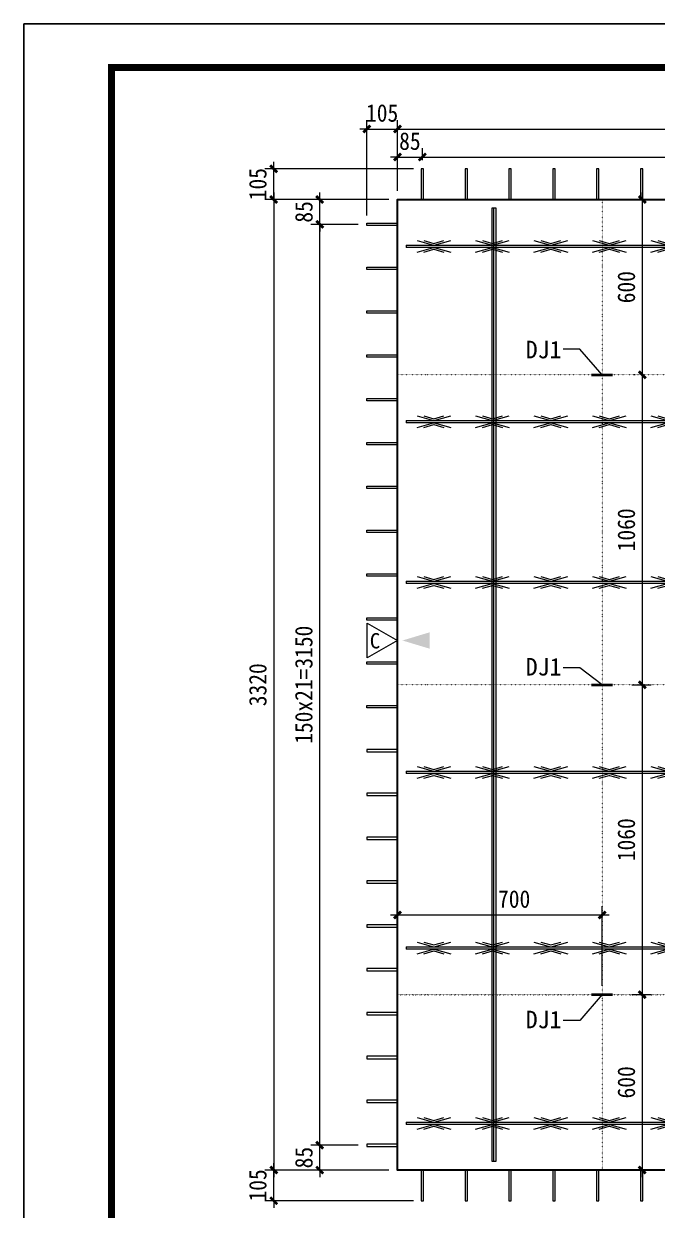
# Model space of a CAD drawing. Header units: millimetres. Extents: x 0 to 12600, y 0 to 8910.
# Drawn here: x 0 to 2167, y 4851 to 8910 of the extents above; entities that cross this region are included whole.
import ezdxf
from ezdxf.enums import TextEntityAlignment as Align

# ---------------------------------------------------------------- set-up
doc = ezdxf.new("R2010")
doc.units = ezdxf.units.MM
doc.linetypes.add('DOT', pattern=[0.25, 0, -0.25])
for name, color, linetype in [('ERECTIONMARK', 8, 'Continuous'), ('图框2', 1, 'Continuous'), ('图框线', 7, 'Continuous'), ('桁架', 4, 'Continuous'), ('钢筋', 7, 'Continuous')]:
    doc.layers.add(name, color=color, linetype=linetype)
for name, color, linetype, lineweight in [('YG-标注', 151, 'Continuous', 15), ('YZ-文字', 4, 'Continuous', 13), ('YZ-符号', 96, 'Continuous', 9), ('轮廓线', 2, 'Continuous', 13)]:
    doc.layers.add(name, color=color, linetype=linetype, lineweight=lineweight)
doc.styles.add('YZ-样式 2', font='simhei.ttf', dxfattribs={"width": 0.9})
doc.styles.add('图签-黑体', font='simhei.ttf')
doc.styles.add('黑体', font='simhei.ttf')
doc.dimstyles.new('m_sc-10', dxfattribs={"dimtxt": 65, "dimasz": 30, "dimexe": 20, "dimexo": 30, "dimgap": 20, "dimtad": 1, "dimdec": 0, "dimzin": 1, "dimdsep": 46, "dimtxsty": '黑体', "dimblk": 'ARCHTICK', "dimcen": 250, "dimdle": 10, "dimclrd": 256, "dimclre": 256, "dimclrt": 7, "dimazin": 0, "dimtfac": 1, "dimtdec": 0, "dimtix": 1, "dimtmove": 2, "dimatfit": 2, "dimldrblk": 'ARCHTICK', "dimfxl": 1, "dimlwd": -1, "dimlwe": -1, "dimarcsym": 0})
doc.dimstyles.new('YZ-30', dxfattribs={"dimscale": 30, "dimtxt": 2, "dimasz": 0.8, "dimexe": 1, "dimexo": 1, "dimgap": 0.8, "dimtad": 1, "dimdec": 0, "dimzin": 1, "dimdsep": 46, "dimtxsty": 'YZ-样式 2', "dimblk": 'ARCHTICK', "dimcen": 250, "dimdle": 0.8, "dimclrd": 151, "dimclre": 151, "dimclrt": 7, "dimazin": 0, "dimtfac": 1, "dimtdec": 0, "dimtix": 1, "dimtmove": 2, "dimatfit": 2, "dimldrblk": 'ARCHTICK', "dimfxl": 1, "dimlwd": 9, "dimlwe": 9, "dimarcsym": 0})

# ---------------------------------------------------------------- blocks, each defined once
blk = doc.blocks.new('_ArchTick')
at = {"color": 0, "linetype": 'ByBlock', "const_width": 0.4}
blk.add_lwpolyline([(-0.5, -0.5), (0.5, 0.5)], dxfattribs=at)
blk = doc.blocks.new('*D65')
at = {"layer": 'Defpoints', "color": 0, "ltscale": 30, "transparency": 16777216}
for p in [(1278.5, 8308.8), (855.2, 4988.8), (1278.5, 4988.8)]:
    blk.add_point(p, dxfattribs=at)
at = {"layer": 'YG-标注', "color": 151, "lineweight": 9, "ltscale": 30, "transparency": 16777216}
for p, q in [((855.2, 8332.8), (855.2, 4964.8)), ((1248.5, 8308.8), (825.2, 8308.8)), ((1248.5, 4988.8), (825.2, 4988.8))]:
    blk.add_line(p, q, dxfattribs=at)
at = {"layer": 'YG-标注', "color": 151, "lineweight": 9, "ltscale": 30, "transparency": 16777216, "xscale": 24, "yscale": 24, "zscale": 24}
for p, rotation in [((855.2, 8308.8), 90), ((855.2, 4988.8), 270)]:
    blk.add_blockref('_ArchTick', p, dxfattribs=dict(at, rotation=rotation))
at = {"layer": 'YG-标注', "color": 7, "lineweight": 9, "ltscale": 30, "transparency": 16777216, "insert": (800.9, 6648.8), "char_height": 60, "attachment_point": 5, "rotation": 90, "style": 'YZ-样式 2'}
blk.add_mtext('3320', dxfattribs=at)
blk = doc.blocks.new('*D66')
at = {"layer": 'Defpoints', "color": 0, "ltscale": 30, "transparency": 16777216}
for p in [(855.2, 8413.8), (1363.5, 8413.8), (1278.5, 8308.8)]:
    blk.add_point(p, dxfattribs=at)
at = {"layer": 'YG-标注', "color": 151, "lineweight": 9, "ltscale": 30, "transparency": 16777216}
for p, q in [((1333.5, 8413.8), (825.2, 8413.8)), ((855.2, 8413.8), (855.2, 8437.8)), ((855.2, 8308.8), (855.2, 8413.8)), ((1248.5, 8308.8), (825.2, 8308.8)), ((855.2, 8308.8), (855.2, 8284.8))]:
    blk.add_line(p, q, dxfattribs=at)
at = {"layer": 'YG-标注', "color": 151, "lineweight": 9, "ltscale": 30, "transparency": 16777216, "xscale": 24, "yscale": 24, "zscale": 24}
for p, rotation in [((855.2, 8413.8), 270), ((855.2, 8308.8), 90)]:
    blk.add_blockref('_ArchTick', p, dxfattribs=dict(at, rotation=rotation))
at = {"layer": 'YG-标注', "color": 7, "lineweight": 9, "ltscale": 30, "transparency": 16777216, "insert": (800.9, 8361.3), "char_height": 60, "attachment_point": 5, "rotation": 90, "style": 'YZ-样式 2'}
blk.add_mtext('105', dxfattribs=at)
blk = doc.blocks.new('*D67')
at = {"layer": 'Defpoints', "color": 0, "ltscale": 30, "transparency": 16777216}
for p in [(855.2, 4988.8), (1278.5, 4988.8), (1363.5, 4883.8)]:
    blk.add_point(p, dxfattribs=at)
at = {"layer": 'YG-标注', "color": 151, "lineweight": 9, "ltscale": 30, "transparency": 16777216}
for p, q in [((855.2, 4988.8), (855.2, 5012.8)), ((1248.5, 4988.8), (825.2, 4988.8)), ((855.2, 4883.8), (855.2, 4988.8)), ((1333.5, 4883.8), (825.2, 4883.8)), ((855.2, 4883.8), (855.2, 4859.8))]:
    blk.add_line(p, q, dxfattribs=at)
at = {"layer": 'YG-标注', "color": 151, "lineweight": 9, "ltscale": 30, "transparency": 16777216, "xscale": 24, "yscale": 24, "zscale": 24}
for p, rotation in [((855.2, 4988.8), 270), ((855.2, 4883.8), 90)]:
    blk.add_blockref('_ArchTick', p, dxfattribs=dict(at, rotation=rotation))
at = {"layer": 'YG-标注', "color": 7, "lineweight": 9, "ltscale": 30, "transparency": 16777216, "insert": (800.9, 4936.3), "char_height": 60, "attachment_point": 5, "rotation": 90, "style": 'YZ-样式 2'}
blk.add_mtext('105', dxfattribs=at)
blk = doc.blocks.new('*D68')
at = {"layer": 'Defpoints', "color": 0, "ltscale": 30, "transparency": 16777216}
for p in [(1012.5, 8223.8), (1173.5, 8223.8), (1173.5, 5073.8)]:
    blk.add_point(p, dxfattribs=at)
at = {"layer": 'YG-标注', "color": 151, "lineweight": 9, "ltscale": 30, "transparency": 16777216}
for p, q in [((1012.5, 5049.8), (1012.5, 8247.8)), ((1143.5, 8223.8), (982.5, 8223.8)), ((1143.5, 5073.8), (982.5, 5073.8))]:
    blk.add_line(p, q, dxfattribs=at)
at = {"layer": 'YG-标注', "color": 151, "lineweight": 9, "ltscale": 30, "transparency": 16777216, "xscale": 24, "yscale": 24, "zscale": 24}
for p, rotation in [((1012.5, 8223.8), 90), ((1012.5, 5073.8), 270)]:
    blk.add_blockref('_ArchTick', p, dxfattribs=dict(at, rotation=rotation))
at = {"layer": 'YG-标注', "color": 7, "lineweight": 9, "ltscale": 30, "transparency": 16777216, "insert": (958.2, 6648.8), "char_height": 60, "attachment_point": 5, "rotation": 90, "style": 'YZ-样式 2'}
blk.add_mtext('150x21=3150', dxfattribs=at)
blk = doc.blocks.new('*D69')
at = {"layer": 'Defpoints', "color": 0, "ltscale": 30, "transparency": 16777216}
for p in [(1012.5, 8308.8), (1278.5, 8308.8), (1173.5, 8223.8)]:
    blk.add_point(p, dxfattribs=at)
at = {"layer": 'YG-标注', "color": 151, "lineweight": 9, "ltscale": 30, "transparency": 16777216}
for p, q in [((1012.5, 8308.8), (1012.5, 8332.8)), ((1248.5, 8308.8), (982.5, 8308.8)), ((1012.5, 8223.8), (1012.5, 8308.8)), ((1143.5, 8223.8), (982.5, 8223.8)), ((1012.5, 8223.8), (1012.5, 8199.8))]:
    blk.add_line(p, q, dxfattribs=at)
at = {"layer": 'YG-标注', "color": 151, "lineweight": 9, "ltscale": 30, "transparency": 16777216, "xscale": 24, "yscale": 24, "zscale": 24}
for p, rotation in [((1012.5, 8308.8), 270), ((1012.5, 8223.8), 90)]:
    blk.add_blockref('_ArchTick', p, dxfattribs=dict(at, rotation=rotation))
at = {"layer": 'YG-标注', "color": 7, "lineweight": 9, "ltscale": 30, "transparency": 16777216, "insert": (958.5, 8266.3), "char_height": 60, "attachment_point": 5, "rotation": 90, "style": 'YZ-样式 2'}
blk.add_mtext('85', dxfattribs=at)
blk = doc.blocks.new('*D70')
at = {"layer": 'Defpoints', "color": 0, "ltscale": 30, "transparency": 16777216}
for p in [(1012.5, 5073.8), (1173.5, 5073.8), (1278.5, 4988.8)]:
    blk.add_point(p, dxfattribs=at)
at = {"layer": 'YG-标注', "color": 151, "lineweight": 9, "ltscale": 30, "transparency": 16777216}
for p, q in [((1143.5, 5073.8), (982.5, 5073.8)), ((1012.5, 5073.8), (1012.5, 5097.8)), ((1012.5, 4988.8), (1012.5, 5073.8)), ((1248.5, 4988.8), (982.5, 4988.8)), ((1012.5, 4988.8), (1012.5, 4964.8))]:
    blk.add_line(p, q, dxfattribs=at)
at = {"layer": 'YG-标注', "color": 151, "lineweight": 9, "ltscale": 30, "transparency": 16777216, "xscale": 24, "yscale": 24, "zscale": 24}
for p, rotation in [((1012.5, 5073.8), 270), ((1012.5, 4988.8), 90)]:
    blk.add_blockref('_ArchTick', p, dxfattribs=dict(at, rotation=rotation))
at = {"layer": 'YG-标注', "color": 7, "lineweight": 9, "ltscale": 30, "transparency": 16777216, "insert": (958.5, 5031.3), "char_height": 60, "attachment_point": 5, "rotation": 90, "style": 'YZ-样式 2'}
blk.add_mtext('85', dxfattribs=at)
blk = doc.blocks.new('*D71')
at = {"layer": 'Defpoints', "color": 0, "ltscale": 30, "transparency": 16777216}
for p in [(1278.5, 8549.9), (1278.5, 8308.8), (1173.5, 8223.8)]:
    blk.add_point(p, dxfattribs=at)
at = {"layer": 'YG-标注', "color": 151, "lineweight": 9, "ltscale": 30, "transparency": 16777216}
for p, q in [((1173.5, 8253.8), (1173.5, 8579.9)), ((1278.5, 8338.8), (1278.5, 8579.9)), ((1173.5, 8549.9), (1149.5, 8549.9)), ((1173.5, 8549.9), (1278.5, 8549.9)), ((1278.5, 8549.9), (1302.5, 8549.9))]:
    blk.add_line(p, q, dxfattribs=at)
at = {"layer": 'YG-标注', "color": 151, "lineweight": 9, "ltscale": 30, "transparency": 16777216, "xscale": 24, "yscale": 24, "zscale": 24}
blk.add_blockref('_ArchTick', (1173.5, 8549.9), dxfattribs=at)
at = {"layer": 'YG-标注', "color": 151, "lineweight": 9, "ltscale": 30, "transparency": 16777216, "xscale": 24, "yscale": 24, "zscale": 24, "rotation": 180}
blk.add_blockref('_ArchTick', (1278.5, 8549.9), dxfattribs=at)
at = {"layer": 'YG-标注', "color": 7, "ltscale": 30, "transparency": 16777216, "insert": (1226, 8604.3), "char_height": 60, "attachment_point": 5, "style": 'YZ-样式 2'}
blk.add_mtext('105', dxfattribs=at)
blk = doc.blocks.new('*D72')
at = {"layer": 'Defpoints', "color": 0, "ltscale": 30, "transparency": 16777216}
for p in [(1363.5, 8454.1), (1363.5, 8413.8), (1278.5, 8308.8)]:
    blk.add_point(p, dxfattribs=at)
at = {"layer": 'YG-标注', "color": 151, "lineweight": 9, "ltscale": 30, "transparency": 16777216}
for p, q in [((1278.5, 8338.8), (1278.5, 8484.1)), ((1363.5, 8443.8), (1363.5, 8484.1)), ((1278.5, 8454.1), (1254.5, 8454.1)), ((1278.5, 8454.1), (1363.5, 8454.1)), ((1363.5, 8454.1), (1387.5, 8454.1))]:
    blk.add_line(p, q, dxfattribs=at)
at = {"layer": 'YG-标注', "color": 151, "lineweight": 9, "ltscale": 30, "transparency": 16777216, "xscale": 24, "yscale": 24, "zscale": 24}
blk.add_blockref('_ArchTick', (1278.5, 8454.1), dxfattribs=at)
at = {"layer": 'YG-标注', "color": 151, "lineweight": 9, "ltscale": 30, "transparency": 16777216, "xscale": 24, "yscale": 24, "zscale": 24, "rotation": 180}
blk.add_blockref('_ArchTick', (1363.5, 8454.1), dxfattribs=at)
at = {"layer": 'YG-标注', "color": 7, "ltscale": 30, "transparency": 16777216, "insert": (1321, 8508.1), "char_height": 60, "attachment_point": 5, "style": 'YZ-样式 2'}
blk.add_mtext('85', dxfattribs=at)
blk = doc.blocks.new('*D73')
at = {"layer": 'Defpoints', "color": 0, "ltscale": 30, "transparency": 16777216}
for p in [(4898.5, 8549.9), (1278.5, 8308.8), (4898.5, 8308.8)]:
    blk.add_point(p, dxfattribs=at)
at = {"layer": 'YG-标注', "color": 151, "lineweight": 9, "ltscale": 30, "transparency": 16777216}
for p, q in [((1278.5, 8338.8), (1278.5, 8579.9)), ((4898.5, 8338.8), (4898.5, 8579.9)), ((1254.5, 8549.9), (4922.5, 8549.9))]:
    blk.add_line(p, q, dxfattribs=at)
at = {"layer": 'YG-标注', "color": 151, "lineweight": 9, "ltscale": 30, "transparency": 16777216, "xscale": 24, "yscale": 24, "zscale": 24, "rotation": 180}
blk.add_blockref('_ArchTick', (1278.5, 8549.9), dxfattribs=at)
at = {"layer": 'YG-标注', "color": 151, "lineweight": 9, "ltscale": 30, "transparency": 16777216, "xscale": 24, "yscale": 24, "zscale": 24}
blk.add_blockref('_ArchTick', (4898.5, 8549.9), dxfattribs=at)
at = {"layer": 'YG-标注', "color": 7, "lineweight": 9, "ltscale": 30, "transparency": 16777216, "insert": (3088.5, 8604.3), "char_height": 60, "attachment_point": 5, "style": 'YZ-样式 2'}
blk.add_mtext('3620', dxfattribs=at)
blk = doc.blocks.new('*D76')
at = {"layer": 'Defpoints', "color": 0, "ltscale": 30, "transparency": 16777216}
for p in [(4813.5, 8454.1), (1363.5, 8413.8), (4813.5, 8413.8)]:
    blk.add_point(p, dxfattribs=at)
at = {"layer": 'YG-标注', "color": 151, "lineweight": 9, "ltscale": 30, "transparency": 16777216}
for p, q in [((1363.5, 8443.8), (1363.5, 8484.1)), ((4813.5, 8443.8), (4813.5, 8484.1)), ((1339.5, 8454.1), (4837.5, 8454.1))]:
    blk.add_line(p, q, dxfattribs=at)
at = {"layer": 'YG-标注', "color": 151, "lineweight": 9, "ltscale": 30, "transparency": 16777216, "xscale": 24, "yscale": 24, "zscale": 24, "rotation": 180}
blk.add_blockref('_ArchTick', (1363.5, 8454.1), dxfattribs=at)
at = {"layer": 'YG-标注', "color": 151, "lineweight": 9, "ltscale": 30, "transparency": 16777216, "xscale": 24, "yscale": 24, "zscale": 24}
blk.add_blockref('_ArchTick', (4813.5, 8454.1), dxfattribs=at)
at = {"layer": 'YG-标注', "color": 7, "ltscale": 30, "transparency": 16777216, "insert": (3088.5, 8508.4), "char_height": 60, "attachment_point": 5, "style": 'YZ-样式 2'}
blk.add_mtext('150x23=3450', dxfattribs=at)
blk = doc.blocks.new('*D77')
at = {"layer": 'Defpoints', "color": 0, "ltscale": 30, "transparency": 16777216}
for p in [(1278.5, 5861.1), (1278.5, 5705), (1978.5, 5588.8)]:
    blk.add_point(p, dxfattribs=at)
at = {"layer": 'YG-标注', "color": 151, "lineweight": 9, "ltscale": 30, "transparency": 16777216}
for p, q in [((1278.5, 5735), (1278.5, 5891.1)), ((1978.5, 5618.8), (1978.5, 5891.1)), ((2002.5, 5861.1), (1254.5, 5861.1))]:
    blk.add_line(p, q, dxfattribs=at)
at = {"layer": 'YG-标注', "color": 151, "lineweight": 9, "ltscale": 30, "transparency": 16777216, "xscale": 24, "yscale": 24, "zscale": 24, "rotation": 180}
blk.add_blockref('_ArchTick', (1278.5, 5861.1), dxfattribs=at)
at = {"layer": 'YG-标注', "color": 151, "lineweight": 9, "ltscale": 30, "transparency": 16777216, "xscale": 24, "yscale": 24, "zscale": 24}
blk.add_blockref('_ArchTick', (1978.5, 5861.1), dxfattribs=at)
at = {"layer": 'YG-标注', "color": 7, "lineweight": 9, "ltscale": 30, "transparency": 16777216, "insert": (1677.6, 5915.5), "char_height": 60, "attachment_point": 5, "style": 'YZ-样式 2'}
blk.add_mtext('700', dxfattribs=at)
blk = doc.blocks.new('A$C534605DC')
at = {"layer": '桁架', "color": 4, "lineweight": 9}
for p, q in [((-3560, 4), (-3560, -4)), ((0, -4), (0, 4))]:
    blk.add_line(p, q, dxfattribs=at)
for points in [[(-3560, 4), (0, 4)], [(-3523.2, 20), (-3466.3, 4), (-3464.5, 4), (-3407.6, 20)], [(-3499.7, 20), (-3465.5, 10), (-3465.2, 10), (-3431.1, 20)], [(-3323.2, 20), (-3266.3, 4), (-3264.5, 4), (-3207.6, 20)], [(-3299.7, 20), (-3265.5, 10), (-3265.2, 10), (-3231.1, 20)], [(-3123.2, 20), (-3066.3, 4), (-3064.5, 4), (-3007.6, 20)], [(-3099.7, 20), (-3065.5, 10), (-3065.2, 10), (-3031.1, 20)], [(-2923.2, 20), (-2866.3, 4), (-2864.5, 4), (-2807.6, 20)], [(-2899.7, 20), (-2865.5, 10), (-2865.2, 10), (-2831.1, 20)], [(-2723.2, 20), (-2666.3, 4), (-2664.5, 4), (-2607.6, 20)], [(-2699.7, 20), (-2665.5, 10), (-2665.2, 10), (-2631.1, 20)], [(-2523.2, 20), (-2466.3, 4), (-2464.5, 4), (-2407.6, 20)], [(-2499.7, 20), (-2465.5, 10), (-2465.2, 10), (-2431.1, 20)], [(-2323.2, 20), (-2266.3, 4), (-2264.5, 4), (-2207.6, 20)], [(-2299.7, 20), (-2265.5, 10), (-2265.2, 10), (-2231.1, 20)], [(-2123.2, 20), (-2066.3, 4), (-2064.5, 4), (-2007.6, 20)], [(-2099.7, 20), (-2065.5, 10), (-2065.2, 10), (-2031.1, 20)], [(-1923.2, 20), (-1866.3, 4), (-1864.5, 4), (-1807.6, 20)], [(-1899.7, 20), (-1865.5, 10), (-1865.2, 10), (-1831.1, 20)], [(-1723.2, 20), (-1666.3, 4), (-1664.5, 4), (-1607.6, 20)], [(-1699.7, 20), (-1665.5, 10), (-1665.2, 10), (-1631.1, 20)], [(-1523.2, 20), (-1466.3, 4), (-1464.5, 4), (-1407.6, 20)], [(-1499.7, 20), (-1465.5, 10), (-1465.2, 10), (-1431.1, 20)], [(-1323.2, 20), (-1266.3, 4), (-1264.5, 4), (-1207.6, 20)], [(-1299.7, 20), (-1265.5, 10), (-1265.2, 10), (-1231.1, 20)], [(-1123.2, 20), (-1066.3, 4), (-1064.5, 4), (-1007.6, 20)], [(-1099.7, 20), (-1065.5, 10), (-1065.2, 10), (-1031.1, 20)], [(-922.9, 20), (-866, 4), (-864.1, 4), (-807.3, 20)], [(-899.4, 20), (-865.2, 10), (-864.9, 10), (-830.8, 20)], [(-722.9, 20), (-666, 4), (-664.1, 4), (-607.3, 20)], [(-699.4, 20), (-665.2, 10), (-664.9, 10), (-630.8, 20)], [(-522.9, 20), (-466, 4), (-464.1, 4), (-407.3, 20)], [(-499.4, 20), (-465.2, 10), (-464.9, 10), (-430.8, 20)], [(-322.9, 20), (-266, 4), (-264.1, 4), (-207.3, 20)], [(-299.4, 20), (-265.2, 10), (-264.9, 10), (-230.8, 20)], [(-122.4, 20), (-65.5, 4), (-63.7, 4), (-6.8, 20)], [(-98.9, 20), (-64.8, 10), (-64.4, 10), (-30.3, 20)], [(0, -4), (-3560, -4)], [(-3523.2, -20), (-3466.3, -4), (-3464.5, -4), (-3407.6, -20)], [(-3499.7, -20), (-3465.5, -10), (-3465.2, -10), (-3431.1, -20)], [(-3323.2, -20), (-3266.3, -4), (-3264.5, -4), (-3207.6, -20)], [(-3299.7, -20), (-3265.5, -10), (-3265.2, -10), (-3231.1, -20)], [(-3123.2, -20), (-3066.3, -4), (-3064.5, -4), (-3007.6, -20)], [(-3099.7, -20), (-3065.5, -10), (-3065.2, -10), (-3031.1, -20)], [(-2923.2, -20), (-2866.3, -4), (-2864.5, -4), (-2807.6, -20)], [(-2899.7, -20), (-2865.5, -10), (-2865.2, -10), (-2831.1, -20)], [(-2723.2, -20), (-2666.3, -4), (-2664.5, -4), (-2607.6, -20)], [(-2699.7, -20), (-2665.5, -10), (-2665.2, -10), (-2631.1, -20)], [(-2523.2, -20), (-2466.3, -4), (-2464.5, -4), (-2407.6, -20)], [(-2499.7, -20), (-2465.5, -10), (-2465.2, -10), (-2431.1, -20)], [(-2323.2, -20), (-2266.3, -4), (-2264.5, -4), (-2207.6, -20)], [(-2299.7, -20), (-2265.5, -10), (-2265.2, -10), (-2231.1, -20)], [(-2123.2, -20), (-2066.3, -4), (-2064.5, -4), (-2007.6, -20)], [(-2099.7, -20), (-2065.5, -10), (-2065.2, -10), (-2031.1, -20)], [(-1923.2, -20), (-1866.3, -4), (-1864.5, -4), (-1807.6, -20)], [(-1899.7, -20), (-1865.5, -10), (-1865.2, -10), (-1831.1, -20)], [(-1723.2, -20), (-1666.3, -4), (-1664.5, -4), (-1607.6, -20)], [(-1699.7, -20), (-1665.5, -10), (-1665.2, -10), (-1631.1, -20)], [(-1523.2, -20), (-1466.3, -4), (-1464.5, -4), (-1407.6, -20)], [(-1499.7, -20), (-1465.5, -10), (-1465.2, -10), (-1431.1, -20)], [(-1323.2, -20), (-1266.3, -4), (-1264.5, -4), (-1207.6, -20)], [(-1299.7, -20), (-1265.5, -10), (-1265.2, -10), (-1231.1, -20)], [(-1123.2, -20), (-1066.3, -4), (-1064.5, -4), (-1007.6, -20)], [(-1099.7, -20), (-1065.5, -10), (-1065.2, -10), (-1031.1, -20)], [(-922.9, -20), (-866, -4), (-864.1, -4), (-807.3, -20)], [(-899.4, -20), (-865.2, -10), (-864.9, -10), (-830.8, -20)], [(-722.9, -20), (-666, -4), (-664.1, -4), (-607.3, -20)], [(-699.4, -20), (-665.2, -10), (-664.9, -10), (-630.8, -20)], [(-522.9, -20), (-466, -4), (-464.1, -4), (-407.3, -20)], [(-499.4, -20), (-465.2, -10), (-464.9, -10), (-430.8, -20)], [(-322.9, -20), (-266, -4), (-264.1, -4), (-207.3, -20)], [(-299.4, -20), (-265.2, -10), (-264.9, -10), (-230.8, -20)], [(-122.4, -20), (-65.5, -4), (-63.7, -4), (-6.8, -20)], [(-98.9, -20), (-64.8, -10), (-64.4, -10), (-30.3, -20)]]:
    blk.add_lwpolyline(points, dxfattribs=at)
blk = doc.blocks.new('A$C58884BC7')
at = {"layer": '钢筋', "color": 4, "lineweight": 13}
for points in [[(-7.2, 0), (7.3, 0), (7.3, 3200), (7.3, 3260), (-7.2, 3260)], [(-7.2, 3260), (-7.2, 3260), (-7.2, 0)], [(-0.8, 3260), (-0.8, 3200), (-0.8, 0)]]:
    blk.add_lwpolyline(points, dxfattribs=at)
blk = doc.blocks.new('*D20')
at = {"layer": 'Defpoints', "color": 0, "ltscale": 30, "transparency": 16777216}
for p in [(2215.4, 8308.8), (2115.8, 7708.8), (2121.5, 7708.8)]:
    blk.add_point(p, dxfattribs=at)
at = {"layer": 'YG-标注', "color": 151, "lineweight": 9, "ltscale": 30, "transparency": 16777216}
for p, q in [((2115.8, 8332.8), (2115.8, 7684.8)), ((2185.4, 8308.8), (2085.8, 8308.8)), ((2091.5, 7708.8), (2085.8, 7708.8))]:
    blk.add_line(p, q, dxfattribs=at)
at = {"layer": 'YG-标注', "color": 151, "lineweight": 9, "ltscale": 30, "transparency": 16777216, "xscale": 24, "yscale": 24, "zscale": 24}
for p, rotation in [((2115.8, 8308.8), 90), ((2115.8, 7708.8), 270)]:
    blk.add_blockref('_ArchTick', p, dxfattribs=dict(at, rotation=rotation))
at = {"layer": 'YG-标注', "color": 7, "ltscale": 30, "transparency": 16777216, "insert": (2061.5, 8008.8), "char_height": 60, "attachment_point": 5, "rotation": 90, "style": 'YZ-样式 2'}
blk.add_mtext('600', dxfattribs=at)
blk = doc.blocks.new('*D21')
at = {"layer": 'Defpoints', "color": 0, "ltscale": 30, "transparency": 16777216}
for p in [(2121.5, 7708.8), (2050, 6648.8), (2115.8, 6648.8)]:
    blk.add_point(p, dxfattribs=at)
at = {"layer": 'YG-标注', "color": 151, "lineweight": 9, "ltscale": 30, "transparency": 16777216}
for p, q in [((2115.8, 7732.8), (2115.8, 6624.8)), ((2091.5, 7708.8), (2085.8, 7708.8)), ((2080, 6648.8), (2145.8, 6648.8))]:
    blk.add_line(p, q, dxfattribs=at)
at = {"layer": 'YG-标注', "color": 151, "lineweight": 9, "ltscale": 30, "transparency": 16777216, "xscale": 24, "yscale": 24, "zscale": 24}
for p, rotation in [((2115.8, 7708.8), 90), ((2115.8, 6648.8), 270)]:
    blk.add_blockref('_ArchTick', p, dxfattribs=dict(at, rotation=rotation))
at = {"layer": 'YG-标注', "color": 7, "ltscale": 30, "transparency": 16777216, "insert": (2061.5, 7178.8), "char_height": 60, "attachment_point": 5, "rotation": 90, "style": 'YZ-样式 2'}
blk.add_mtext('1060', dxfattribs=at)
blk = doc.blocks.new('*D22')
at = {"layer": 'Defpoints', "color": 0, "ltscale": 30, "transparency": 16777216}
for p in [(2050, 6648.8), (2050, 5588.8), (2115.8, 5588.8)]:
    blk.add_point(p, dxfattribs=at)
at = {"layer": 'YG-标注', "color": 151, "lineweight": 9, "ltscale": 30, "transparency": 16777216}
for p, q in [((2115.8, 6672.8), (2115.8, 5564.8)), ((2080, 6648.8), (2145.8, 6648.8)), ((2080, 5588.8), (2145.8, 5588.8))]:
    blk.add_line(p, q, dxfattribs=at)
at = {"layer": 'YG-标注', "color": 151, "lineweight": 9, "ltscale": 30, "transparency": 16777216, "xscale": 24, "yscale": 24, "zscale": 24}
for p, rotation in [((2115.8, 6648.8), 90), ((2115.8, 5588.8), 270)]:
    blk.add_blockref('_ArchTick', p, dxfattribs=dict(at, rotation=rotation))
at = {"layer": 'YG-标注', "color": 7, "ltscale": 30, "transparency": 16777216, "insert": (2061.5, 6118.8), "char_height": 60, "attachment_point": 5, "rotation": 90, "style": 'YZ-样式 2'}
blk.add_mtext('1060', dxfattribs=at)
blk = doc.blocks.new('*D23')
at = {"layer": 'Defpoints', "color": 0, "ltscale": 30, "transparency": 16777216}
for p in [(2050, 5588.8), (2015.5, 4988.8), (2115.8, 4988.8)]:
    blk.add_point(p, dxfattribs=at)
at = {"layer": 'YG-标注', "color": 151, "lineweight": 9, "ltscale": 30, "transparency": 16777216}
for p, q in [((2115.8, 5612.8), (2115.8, 4964.8)), ((2080, 5588.8), (2145.8, 5588.8)), ((2045.5, 4988.8), (2145.8, 4988.8))]:
    blk.add_line(p, q, dxfattribs=at)
at = {"layer": 'YG-标注', "color": 151, "lineweight": 9, "ltscale": 30, "transparency": 16777216, "xscale": 24, "yscale": 24, "zscale": 24}
for p, rotation in [((2115.8, 5588.8), 90), ((2115.8, 4988.8), 270)]:
    blk.add_blockref('_ArchTick', p, dxfattribs=dict(at, rotation=rotation))
at = {"layer": 'YG-标注', "color": 7, "ltscale": 30, "transparency": 16777216, "insert": (2061.5, 5288.8), "char_height": 60, "attachment_point": 5, "rotation": 90, "style": 'YZ-样式 2'}
blk.add_mtext('600', dxfattribs=at)

msp = doc.modelspace()

# ---------------------------------------------------------------- hatches: boundary and pattern name
at = {"layer": 'YZ-符号', "lineweight": 15}
msp.add_hatch(color=1, dxfattribs=at).paths.add_polyline_path([(1295.5, 6800.2), (1388.5, 6772.2), (1388.5, 6828.3)])

# ---------------------------------------------------------------- linework, layer by layer
at = {"layer": 'ERECTIONMARK', "color": 3, "lineweight": 40}
for p, q in [((1942.7, 7708.8), (2014.2, 7708.8)), ((1942.7, 7708.8), (2014.2, 7708.8)), ((1942.7, 6648.8), (2014.2, 6648.8)), ((1942.7, 6648.8), (2014.2, 6648.8)), ((1942.7, 5588.8), (2014.2, 5588.8)), ((1942.7, 5588.8), (2014.2, 5588.8))]:
    msp.add_line(p, q, dxfattribs=at)
at = {"layer": 'YZ-符号', "color": 253, "linetype": 'DOT', "lineweight": 13, "ltscale": 5}
for p, q in [((1978.5, 8308.8), (1978.5, 4988.8)), ((4898.5, 7709.2), (1278.5, 7709.2)), ((4898.5, 6648.4), (1278.5, 6648.4)), ((1278.5, 5588.4), (4898.5, 5588.4)), ((4898.5, 5588.4), (1278.5, 5588.4))]:
    msp.add_line(p, q, dxfattribs=at)
at = {"layer": 'YZ-符号', "color": 1, "lineweight": 15}
msp.add_lwpolyline([(1278.5, 6800.2), (1175.1, 6740.6), (1175.1, 6859.9)], close=True, dxfattribs=at)
at = {"layer": '图框2', "color": 1}
msp.add_lwpolyline([(0, 8910), (0, 0), (12600, 0), (12600, 8910)], close=True, dxfattribs=at)
at = {"layer": '图框线', "const_width": 24}
msp.add_lwpolyline([(300, 8760), (12450, 8760), (12450, 150), (300, 150)], close=True, dxfattribs=at)
at = {"layer": '轮廓线', "color": 2, "lineweight": 30}
msp.add_lwpolyline([(4898.5, 8308.8), (4898.5, 4988.8), (1278.5, 4988.8), (1278.5, 8308.8)], close=True, dxfattribs=at)
at = {"layer": '钢筋', "color": 5, "lineweight": 13}
for points in [[(1367.5, 8308.8), (1367.5, 8413.8), (1359.5, 8413.8), (1359.5, 8308.8)], [(1517.5, 8308.8), (1517.5, 8413.8), (1509.5, 8413.8), (1509.5, 8308.8)], [(1667.5, 8308.8), (1667.5, 8413.8), (1659.5, 8413.8), (1659.5, 8308.8)], [(1817.5, 8308.8), (1817.5, 8413.8), (1809.5, 8413.8), (1809.5, 8308.8)], [(1967.5, 8308.8), (1967.5, 8413.8), (1959.5, 8413.8), (1959.5, 8308.8)], [(2117.5, 8308.8), (2117.5, 8413.8), (2109.5, 8413.8), (2109.5, 8308.8)], [(1359.5, 4988.8), (1359.5, 4883.8), (1367.5, 4883.8), (1367.5, 4988.8)], [(1509.5, 4988.8), (1509.5, 4883.8), (1517.5, 4883.8), (1517.5, 4988.8)], [(1659.5, 4988.8), (1659.5, 4883.8), (1667.5, 4883.8), (1667.5, 4988.8)], [(1809.5, 4988.8), (1809.5, 4883.8), (1817.5, 4883.8), (1817.5, 4988.8)], [(1959.5, 4988.8), (1959.5, 4883.8), (1967.5, 4883.8), (1967.5, 4988.8)], [(2109.5, 4988.8), (2109.5, 4883.8), (2117.5, 4883.8), (2117.5, 4988.8)]]:
    msp.add_lwpolyline(points, dxfattribs=at)
at = {"layer": '钢筋', "color": 1, "lineweight": 13}
for points in [[(1278.5, 8219.8), (1173.5, 8219.8), (1173.5, 8227.8), (1278.5, 8227.8)], [(1278.5, 8069.8), (1173.5, 8069.8), (1173.5, 8077.8), (1278.5, 8077.8)], [(1278.5, 7919.8), (1173.5, 7919.8), (1173.5, 7927.8), (1278.5, 7927.8)], [(1278.5, 7769.8), (1173.5, 7769.8), (1173.5, 7777.8), (1278.5, 7777.8)], [(1278.5, 7619.8), (1173.5, 7619.8), (1173.5, 7627.8), (1278.5, 7627.8)], [(1278.5, 7469.8), (1173.5, 7469.8), (1173.5, 7477.8), (1278.5, 7477.8)], [(1278.5, 7319.8), (1173.5, 7319.8), (1173.5, 7327.8), (1278.5, 7327.8)], [(1278.5, 7169.8), (1173.5, 7169.8), (1173.5, 7177.8), (1278.5, 7177.8)], [(1278.5, 7019.8), (1173.5, 7019.8), (1173.5, 7027.8), (1278.5, 7027.8)], [(1278.5, 6869.8), (1173.5, 6869.8), (1173.5, 6877.8), (1278.5, 6877.8)], [(1278.5, 6719.8), (1173.5, 6719.8), (1173.5, 6727.8), (1278.5, 6727.8)], [(1278.5, 6569.8), (1173.5, 6569.8), (1173.5, 6577.8), (1278.5, 6577.8)], [(1278.5, 6427.8), (1173.5, 6427.8), (1173.5, 6419.8), (1278.5, 6419.8)], [(1278.5, 6277.8), (1173.5, 6277.8), (1173.5, 6269.8), (1278.5, 6269.8)], [(1278.5, 6127.8), (1173.5, 6127.8), (1173.5, 6119.8), (1278.5, 6119.8)], [(1278.5, 5977.8), (1173.5, 5977.8), (1173.5, 5969.8), (1278.5, 5969.8)], [(1278.5, 5827.8), (1173.5, 5827.8), (1173.5, 5819.8), (1278.5, 5819.8)], [(1278.5, 5677.8), (1173.5, 5677.8), (1173.5, 5669.8), (1278.5, 5669.8)], [(1278.5, 5527.8), (1173.5, 5527.8), (1173.5, 5519.8), (1278.5, 5519.8)], [(1278.5, 5377.8), (1173.5, 5377.8), (1173.5, 5369.8), (1278.5, 5369.8)], [(1278.5, 5227.8), (1173.5, 5227.8), (1173.5, 5219.8), (1278.5, 5219.8)], [(1278.5, 5077.8), (1173.5, 5077.8), (1173.5, 5069.8), (1278.5, 5069.8)]]:
    msp.add_lwpolyline(points, dxfattribs=at)

# ---------------------------------------------------------------- block references
at = {"layer": 'YG-标注', "color": 0, "ltscale": 30}
msp.add_blockref('A$C58884BC7', (1608.2, 5018.8), dxfattribs=at)
at = {"layer": '钢筋', "color": 0, "ltscale": 30}
for p in [(4868.5, 8148.8), (4868.5, 7548.8), (4868.5, 6998.8), (4868.5, 6348.8), (4868.5, 5748.8), (4868.5, 5148.8)]:
    msp.add_blockref('A$C534605DC', p, dxfattribs=at)

# ---------------------------------------------------------------- texts
at = {"layer": 'YZ-文字', "style": '黑体'}
for p in [(1717.1, 7795.5), (1717.1, 6710.4), (1717.1, 5503.8), (1717.1, 5503.8)]:
    msp.add_text('DJ1', height=60, dxfattribs=at).set_placement(p, align=Align.MIDDLE_LEFT)
at = {"layer": 'YZ-符号', "color": 1, "lineweight": 15, "style": '图签-黑体'}
msp.add_text('C', height=52.5, dxfattribs=at).set_placement((1183.7, 6773.1))

# ---------------------------------------------------------------- dimensions: what is measured, and where the dimension line sits
at = {"layer": 'YG-标注', "color": 0, "ltscale": 30}
for base, p1, p2, picture, middle in [((1278.5, 8549.9), (1173.5, 8223.8), (1278.5, 8308.8), '*D71', (1226, 8604.3)), ((1363.5, 8454.1), (1278.5, 8308.8), (1363.5, 8413.8), '*D72', (1321, 8508.1))]:
    dim = msp.add_linear_dim(base=base, p1=p1, p2=p2, dimstyle='YZ-30', dxfattribs=at)
    dim.commit()
    dim.dimension.update_dxf_attribs({"geometry": picture, "text_midpoint": middle})
at = {"layer": 'YG-标注', "color": 0, "lineweight": 9, "ltscale": 30}
dim = msp.add_linear_dim(base=(4898.5, 8549.9), p1=(1278.5, 8308.8), p2=(4898.5, 8308.8), dimstyle='YZ-30', dxfattribs=at)
dim.commit()
dim.dimension.update_dxf_attribs({"geometry": '*D73', "text_midpoint": (3088.5, 8604.3)})
at = {"layer": 'YG-标注', "color": 0, "ltscale": 30}
dim = msp.add_linear_dim(base=(4813.5, 8454.1), p1=(1363.5, 8413.8), p2=(4813.5, 8413.8), text='150x23=<>', dimstyle='YZ-30', dxfattribs=at)
dim.commit()
dim.dimension.update_dxf_attribs({"geometry": '*D76', "text_midpoint": (3088.5, 8508.4)})
at = {"layer": 'YG-标注', "color": 0, "lineweight": 9, "ltscale": 30}
for base, p1, p2, angle, picture, middle in [((855.2, 8413.8), (1278.5, 8308.8), (1363.5, 8413.8), 90, '*D66', (800.9, 8361.3)), ((855.2, 4988.8), (1278.5, 8308.8), (1278.5, 4988.8), 270, '*D65', (800.9, 6648.8)), ((1012.5, 8308.8), (1173.5, 8223.8), (1278.5, 8308.8), 90, '*D69', (958.5, 8266.3)), ((1012.5, 5073.8), (1278.5, 4988.8), (1173.5, 5073.8), 90, '*D70', (958.5, 5031.3)), ((855.2, 4988.8), (1363.5, 4883.8), (1278.5, 4988.8), 90, '*D67', (800.9, 4936.3))]:
    dim = msp.add_linear_dim(base=base, p1=p1, p2=p2, angle=angle, dimstyle='YZ-30', dxfattribs=at)
    dim.commit()
    dim.dimension.update_dxf_attribs({"geometry": picture, "text_midpoint": middle})
at = {"layer": 'YG-标注', "color": 0, "ltscale": 30}
for base, p1, p2, picture, middle in [((2115.8, 7708.8), (2215.4, 8308.8), (2121.5, 7708.8), '*D20', (2061.5, 8008.8)), ((2115.8, 6648.8), (2121.5, 7708.8), (2050, 6648.8), '*D21', (2061.5, 7178.8)), ((2115.8, 5588.8), (2050, 6648.8), (2050, 5588.8), '*D22', (2061.5, 6118.8)), ((2115.8, 4988.8), (2050, 5588.8), (2015.5, 4988.8), '*D23', (2061.5, 5288.8))]:
    dim = msp.add_linear_dim(base=base, p1=p1, p2=p2, angle=90, dimstyle='YZ-30', dxfattribs=at)
    dim.commit()
    dim.dimension.update_dxf_attribs({"geometry": picture, "text_midpoint": middle})
at = {"layer": 'YG-标注', "color": 0, "lineweight": 9, "ltscale": 30}
dim = msp.add_linear_dim(base=(1012.5, 8223.8), p1=(1173.5, 5073.8), p2=(1173.5, 8223.8), angle=90, text='150x21=<>', dimstyle='YZ-30', dxfattribs=at)
dim.commit()
dim.dimension.update_dxf_attribs({"geometry": '*D68', "text_midpoint": (958.2, 6648.8)})
dim = msp.add_linear_dim(base=(1278.5, 5861.1), p1=(1978.5, 5588.8), p2=(1278.5, 5705), dimstyle='YZ-30', dxfattribs=at)
dim.commit()
dim.dimension.update_dxf_attribs({"geometry": '*D77', "text_midpoint": (1677.6, 5915.5), "dimtype": 160})

# ---------------------------------------------------------------- leaders
at = {"layer": 'YZ-符号', "lineweight": 13}
for points in [[(1978.5, 7708.8), (1902.8, 7797.2), (1845.2, 7797.2)], [(1978.5, 7708.8), (1902.8, 7797.2), (1845.2, 7797.2)], [(1978.5, 6648.8), (1902.8, 6707.1), (1845.2, 6707.1)], [(1978.5, 5588.8), (1902.8, 5500.4), (1845.2, 5500.4)]]:
    msp.add_leader(points, dimstyle='m_sc-10', override={"dimasz": 5, "dimldrblk": 'Dot'}, dxfattribs=at)

doc.saveas('drawing.dxf')
